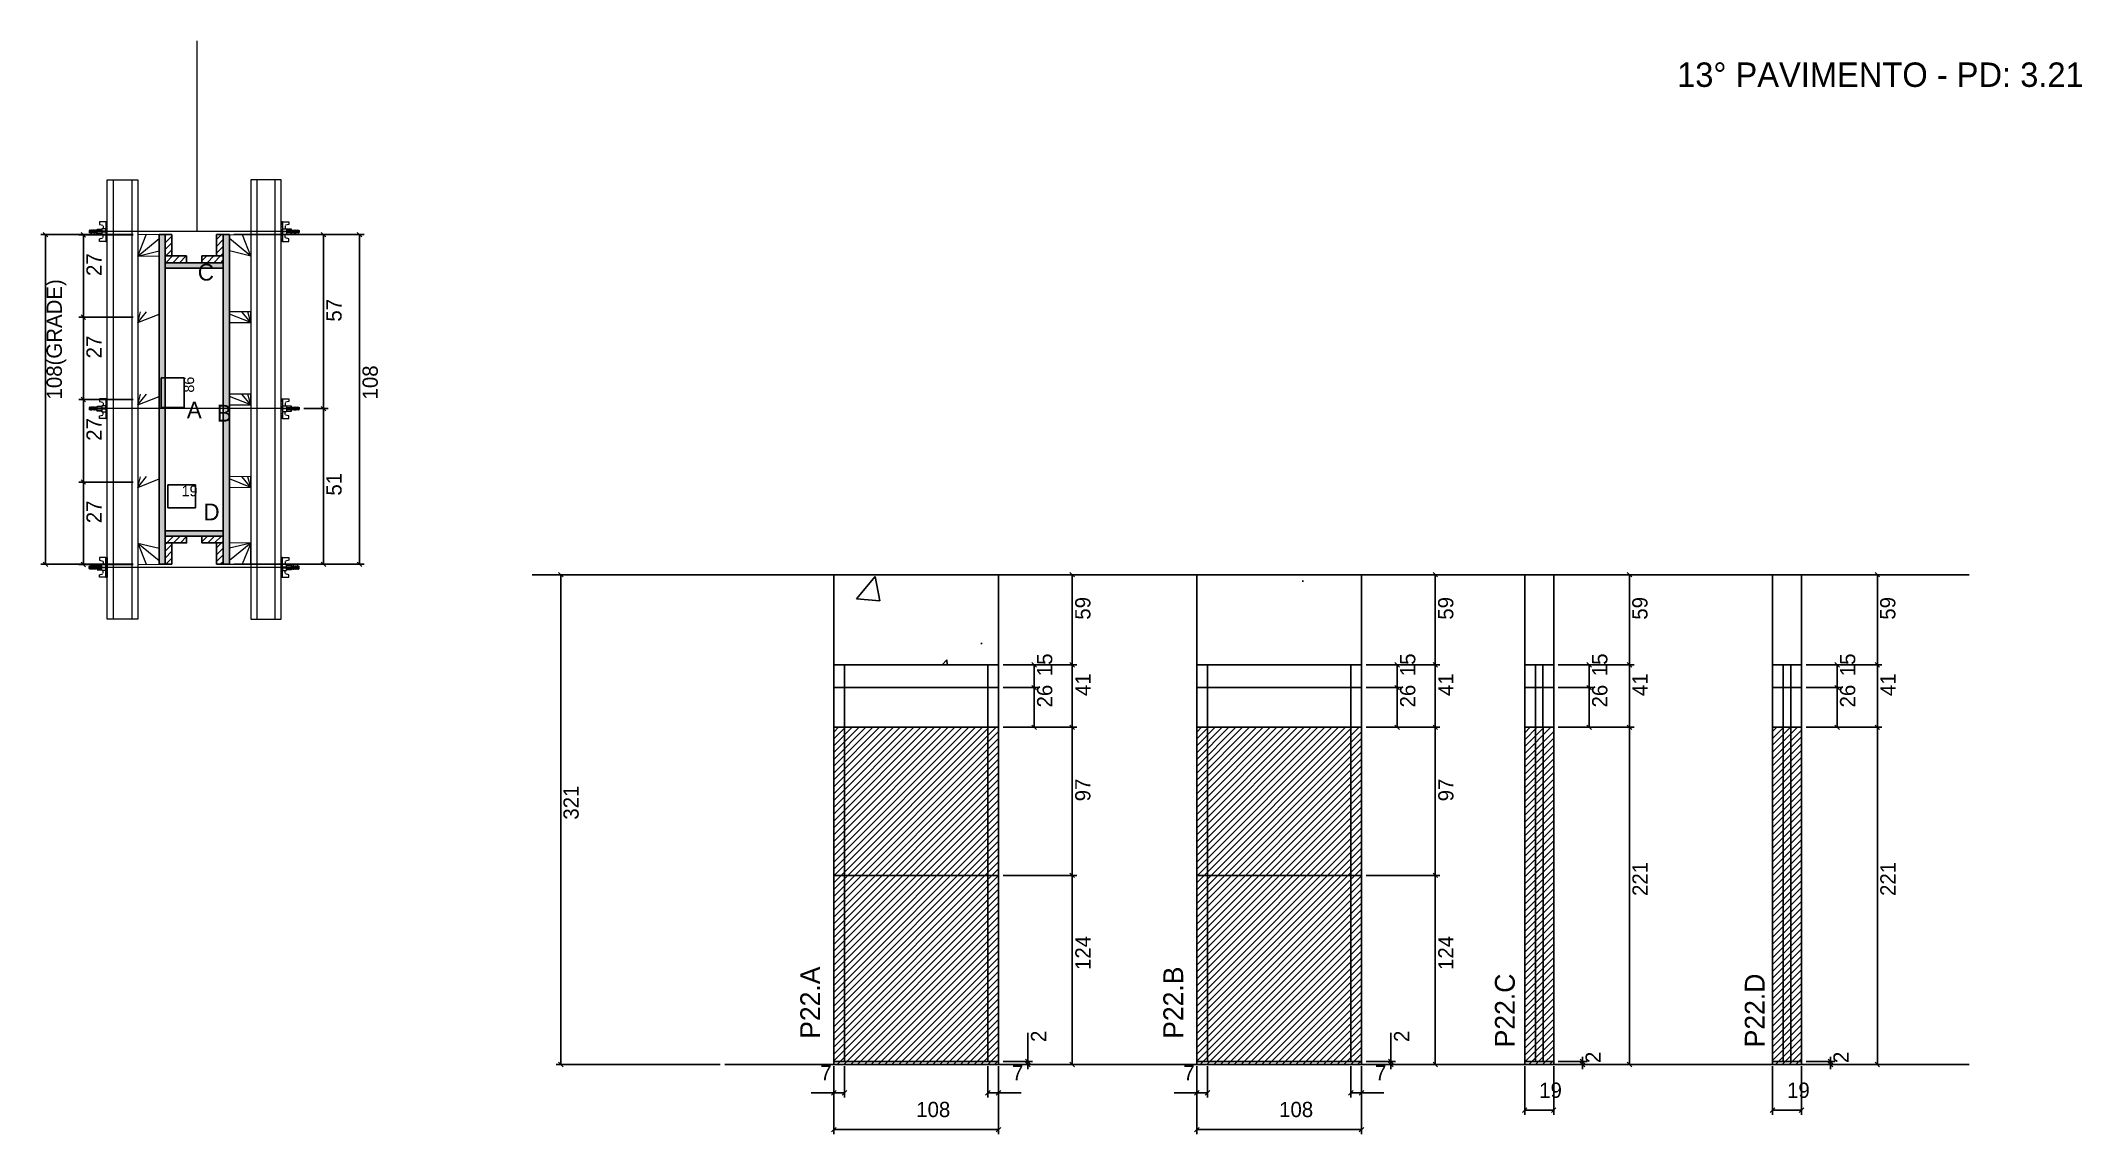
# Model space of a CAD drawing. Header units: metres. Extents: x 6107 to 7445, y 6399 to 7116.
import ezdxf

# ---------------------------------------------------------------- set-up
doc = ezdxf.new("R2010")
doc.units = ezdxf.units.M
for name, color, linetype in [('CHAPA', 7, 'Continuous'), ('COTA', 7, 'Continuous'), ('Hachura', 7, 'Continuous'), ('Madeira', 7, 'Continuous'), ('NIVEL 2° PAV.', 7, 'Continuous'), ('NOMENCLATURA', 7, 'Continuous'), ('Nível', 7, 'Continuous'), ('Painéis', 7, 'Continuous'), ('Perfil Metálico', 7, 'Continuous'), ('SARR_2.2x7', 7, 'Continuous'), ('SARRAFO', 7, 'Continuous'), ('Texto Seção', 7, 'Continuous'), ('TEXTO_GERAL', 7, 'Continuous')]:
    doc.layers.add(name, color=color, linetype=linetype)

msp = doc.modelspace()

# ---------------------------------------------------------------- hatches: boundary and pattern name
at = {"layer": 'COTA'}
h = msp.add_hatch(dxfattribs=at)
h.set_pattern_fill('AR-CONC')
h.paths.add_polyline_path([(6626.9, 6765.9), (6626.9, 6706.9), (6734.9, 6706.9), (6734.9, 6765.9), (6626.9, 6765.9)])
h = msp.add_hatch(dxfattribs=at)
h.set_pattern_fill('AR-CONC')
h.paths.add_polyline_path([(6864.8, 6765.9), (6864.8, 6706.9), (6972.8, 6706.9), (6972.8, 6765.9), (6864.8, 6765.9)])
h = msp.add_hatch(dxfattribs=at)
h.set_pattern_fill('AR-CONC')
h.paths.add_polyline_path([(7098.8, 6706.9), (7098.8, 6765.9), (7079.8, 6765.9), (7079.8, 6706.9), (7098.8, 6706.9)])
h = msp.add_hatch(dxfattribs=at)
h.set_pattern_fill('AR-CONC')
h.paths.add_polyline_path([(7261.3, 6706.9), (7261.3, 6765.9), (7242.3, 6765.9), (7242.3, 6706.9), (7261.3, 6706.9)])
at = {"layer": 'Hachura'}
h = msp.add_hatch(color=7, dxfattribs=at)
h.dxf.hatch_style = 1
h.paths.add_polyline_path([(6188.6, 6988.7), (6184.6, 6988.7), (6184.6, 6772.7), (6188.6, 6772.7), (6188.6, 6988.7)])
h = msp.add_hatch(color=7, dxfattribs=at)
h.dxf.hatch_style = 1
h.paths.add_polyline_path([(6188.6, 6988.7), (6184.6, 6988.7), (6184.6, 6772.7), (6188.6, 6772.7), (6188.6, 6988.7)])
h = msp.add_hatch(dxfattribs=at)
h.set_pattern_fill('ANSI31')
h.paths.add_polyline_path([(6188.6, 6974.7), (6193, 6974.7), (6193, 6988.7), (6188.6, 6988.7), (6188.6, 6974.7)])
h = msp.add_hatch(dxfattribs=at)
h.set_pattern_fill('ANSI31')
h.paths.add_polyline_path([(6226.6, 6974.7), (6222.2, 6974.7), (6222.2, 6988.7), (6226.6, 6988.7), (6226.6, 6974.7)])
h = msp.add_hatch(color=7, dxfattribs=at)
h.dxf.hatch_style = 1
h.paths.add_polyline_path([(6226.6, 6988.7), (6230.6, 6988.7), (6230.6, 6772.7), (6226.6, 6772.7), (6226.6, 6988.7)])
h = msp.add_hatch(color=7, dxfattribs=at)
h.dxf.hatch_style = 1
h.paths.add_polyline_path([(6226.6, 6988.7), (6230.6, 6988.7), (6230.6, 6772.7), (6226.6, 6772.7), (6226.6, 6988.7)])
h = msp.add_hatch(dxfattribs=at)
h.set_pattern_fill('ANSI31')
h.paths.add_polyline_path([(6188.6, 6970.3), (6188.6, 6974.7), (6202.6, 6974.7), (6202.6, 6970.3), (6188.6, 6970.3)])
h = msp.add_hatch(dxfattribs=at)
h.set_pattern_fill('ANSI31')
h.paths.add_polyline_path([(6226.6, 6970.3), (6226.6, 6974.7), (6212.6, 6974.7), (6212.6, 6970.3), (6226.6, 6970.3)])
h = msp.add_hatch(color=7, dxfattribs=at)
h.dxf.hatch_style = 1
h.paths.add_polyline_path([(6226.6, 6966.7), (6226.6, 6970.3), (6188.6, 6970.3), (6188.6, 6966.7), (6226.6, 6966.7)])
h = msp.add_hatch(color=7, dxfattribs=at)
h.dxf.hatch_style = 1
h.paths.add_polyline_path([(6226.6, 6966.7), (6226.6, 6970.3), (6188.6, 6970.3), (6188.6, 6966.7), (6226.6, 6966.7)])
h = msp.add_hatch(color=7, dxfattribs=at)
h.dxf.hatch_style = 1
h.paths.add_polyline_path([(6226.6, 6791.1), (6226.6, 6794.7), (6188.6, 6794.7), (6188.6, 6791.1), (6226.6, 6791.1)])
h = msp.add_hatch(color=7, dxfattribs=at)
h.dxf.hatch_style = 1
h.paths.add_polyline_path([(6226.6, 6791.1), (6226.6, 6794.7), (6188.6, 6794.7), (6188.6, 6791.1), (6226.6, 6791.1)])
h = msp.add_hatch(dxfattribs=at)
h.set_pattern_fill('ANSI31')
h.paths.add_polyline_path([(6188.6, 6786.7), (6188.6, 6791.1), (6202.6, 6791.1), (6202.6, 6786.7), (6188.6, 6786.7)])
h = msp.add_hatch(dxfattribs=at)
h.set_pattern_fill('ANSI31')
h.paths.add_polyline_path([(6188.6, 6786.7), (6193, 6786.7), (6193, 6772.7), (6188.6, 6772.7), (6188.6, 6786.7)])
h = msp.add_hatch(dxfattribs=at)
h.set_pattern_fill('ANSI31')
h.paths.add_polyline_path([(6226.6, 6786.7), (6226.6, 6791.1), (6212.6, 6791.1), (6212.6, 6786.7), (6226.6, 6786.7)])
h = msp.add_hatch(dxfattribs=at)
h.set_pattern_fill('ANSI31')
h.paths.add_polyline_path([(6226.6, 6786.7), (6222.2, 6786.7), (6222.2, 6772.7), (6226.6, 6772.7), (6226.6, 6786.7)])
h = msp.add_hatch(dxfattribs=at)
h.set_pattern_fill('ANSI31')
h.paths.add_polyline_path([(6734.9, 6665.9), (6626.9, 6665.9), (6626.9, 6444.9), (6734.9, 6444.9), (6734.9, 6665.9)])
h = msp.add_hatch(dxfattribs=at)
h.set_pattern_fill('ANSI31')
h.paths.add_polyline_path([(6972.8, 6665.9), (6864.8, 6665.9), (6864.8, 6444.9), (6972.8, 6444.9), (6972.8, 6665.9)])
h = msp.add_hatch(dxfattribs=at)
h.set_pattern_fill('ANSI31')
h.paths.add_polyline_path([(7098.8, 6665.9), (7079.8, 6665.9), (7079.8, 6444.9), (7098.8, 6444.9), (7098.8, 6665.9), (7098.8, 6665.9)])
h = msp.add_hatch(dxfattribs=at)
h.set_pattern_fill('ANSI31')
h.paths.add_polyline_path([(7261.3, 6665.9), (7242.3, 6665.9), (7242.3, 6444.9), (7261.3, 6444.9), (7261.3, 6665.9), (7261.3, 6665.9)])

# ---------------------------------------------------------------- linework, layer by layer
at = {"layer": 'CHAPA', "color": 1, "lineweight": 25}
for points in [[(6188.6, 6988.7), (6184.6, 6988.7), (6184.6, 6772.7), (6188.6, 6772.7)], [(6188.6, 6988.7), (6184.6, 6988.7), (6184.6, 6772.7), (6188.6, 6772.7)], [(6226.6, 6988.7), (6230.6, 6988.7), (6230.6, 6772.7), (6226.6, 6772.7)], [(6226.6, 6988.7), (6230.6, 6988.7), (6230.6, 6772.7), (6226.6, 6772.7)], [(6226.6, 6966.7), (6226.6, 6970.3), (6188.6, 6970.3), (6188.6, 6966.7)], [(6226.6, 6966.7), (6226.6, 6970.3), (6188.6, 6970.3), (6188.6, 6966.7)], [(6226.6, 6791.1), (6226.6, 6794.7), (6188.6, 6794.7), (6188.6, 6791.1)], [(6226.6, 6791.1), (6226.6, 6794.7), (6188.6, 6794.7), (6188.6, 6791.1)]]:
    msp.add_lwpolyline(points, close=True, dxfattribs=at)
at = {"layer": 'COTA', "color": 241, "lineweight": 25}
for p, q in [((6167.6, 6988.7), (6107, 6988.7)), ((6110, 6772.7), (6110, 6988.7)), ((6167.6, 6988.6), (6131.9, 6988.6)), ((6134.9, 6988.6), (6134.9, 6934.6)), ((6233.6, 6988.7), (6319, 6988.7)), ((6267.6, 6988.7), (6295.3, 6988.7)), ((6292.3, 6988.7), (6292.3, 6874.7)), ((6316, 6772.7), (6316, 6988.7)), ((6167.6, 6934.6), (6131.9, 6934.6)), ((6167.6, 6934.6), (6131.9, 6934.6)), ((6134.9, 6934.6), (6134.9, 6880.6)), ((6167.6, 6880.6), (6131.9, 6880.6)), ((6167.6, 6880.6), (6131.9, 6880.6)), ((6134.9, 6880.6), (6134.9, 6826.6)), ((6279.4, 6874.7), (6295.3, 6874.7)), ((6279.4, 6874.7), (6295.3, 6874.7)), ((6292.3, 6772.7), (6292.3, 6874.7)), ((6167.6, 6826.6), (6131.9, 6826.6)), ((6167.6, 6826.6), (6131.9, 6826.6)), ((6134.9, 6826.6), (6134.9, 6772.6)), ((6167.6, 6772.7), (6107, 6772.7)), ((6167.6, 6772.6), (6131.9, 6772.6)), ((6233.6, 6772.7), (6319, 6772.7)), ((6267.6, 6772.7), (6295.3, 6772.7)), ((6626.9, 6706.9), (6626.9, 6765.9)), ((6734.9, 6765.9), (6626.9, 6765.9)), ((6734.9, 6706.9), (6734.9, 6765.9)), ((6972.8, 6765.9), (6864.8, 6765.9)), ((6864.8, 6706.9), (6864.8, 6765.9)), ((6972.8, 6706.9), (6972.8, 6765.9))]:
    msp.add_line(p, q, dxfattribs=at)
at = {"layer": 'COTA', "color": 0, "lineweight": 25}
for p, q in [((6111.5, 6987.2), (6108.5, 6990.2)), ((6136.4, 6987.1), (6133.4, 6990.1)), ((6293.8, 6987.2), (6290.8, 6990.2)), ((6317.5, 6987.2), (6314.5, 6990.2)), ((6133.4, 6936.1), (6136.4, 6933.1)), ((6136.4, 6933.1), (6133.4, 6936.1)), ((6133.4, 6882.1), (6136.4, 6879.1)), ((6136.4, 6879.1), (6133.4, 6882.1)), ((6293.8, 6873.2), (6290.8, 6876.2)), ((6290.8, 6876.2), (6293.8, 6873.2)), ((6133.4, 6828.1), (6136.4, 6825.1)), ((6136.4, 6825.1), (6133.4, 6828.1)), ((6108.5, 6774.2), (6111.5, 6771.2)), ((6133.4, 6774.1), (6136.4, 6771.1)), ((6290.8, 6774.2), (6293.8, 6771.2)), ((6314.5, 6774.2), (6317.5, 6771.2)), ((6784.7, 6764.4), (6781.7, 6767.4)), ((7022.7, 6764.4), (7019.7, 6767.4)), ((7150, 6764.4), (7147, 6767.4)), ((7312.5, 6764.4), (7309.5, 6767.4)), ((6781.7, 6708.4), (6784.7, 6705.4)), ((7019.7, 6708.4), (7022.7, 6705.4)), ((7147, 6708.4), (7150, 6705.4)), ((7309.5, 6708.4), (7312.5, 6705.4)), ((6784.7, 6664.4), (6781.7, 6667.4)), ((7022.7, 6664.4), (7019.7, 6667.4)), ((7150, 6664.4), (7147, 6667.4)), ((7312.5, 6664.4), (7309.5, 6667.4)), ((6784.7, 6567.4), (6781.7, 6570.4)), ((6781.7, 6570.4), (6784.7, 6567.4)), ((7022.7, 6567.4), (7019.7, 6570.4)), ((7019.7, 6570.4), (7022.7, 6567.4)), ((6752.6, 6448.4), (6755.6, 6445.4)), ((6755.6, 6443.4), (6752.6, 6446.4)), ((6781.7, 6446.4), (6784.7, 6443.4)), ((6990.6, 6448.4), (6993.6, 6445.4)), ((6993.6, 6443.4), (6990.6, 6446.4)), ((7019.7, 6446.4), (7022.7, 6443.4)), ((7116.2, 6448.4), (7119.2, 6445.4)), ((7119.2, 6443.4), (7116.2, 6446.4)), ((7147, 6446.4), (7150, 6443.4)), ((7278.7, 6448.4), (7281.7, 6445.4)), ((7281.7, 6443.4), (7278.7, 6446.4)), ((7309.5, 6446.4), (7312.5, 6443.4)), ((6628.4, 6427.9), (6625.4, 6424.9)), ((6632.4, 6424.9), (6635.4, 6427.9)), ((6729.4, 6427.9), (6726.4, 6424.9)), ((6733.4, 6424.9), (6736.4, 6427.9)), ((6866.3, 6427.9), (6863.3, 6424.9)), ((6870.3, 6424.9), (6873.3, 6427.9)), ((6967.3, 6427.9), (6964.3, 6424.9)), ((6971.3, 6424.9), (6974.3, 6427.9)), ((7081.3, 6416.6), (7078.3, 6413.6)), ((7097.3, 6413.6), (7100.3, 6416.6)), ((7243.8, 6416.6), (7240.8, 6413.6)), ((7259.8, 6413.6), (7262.8, 6416.6)), ((6628.4, 6403.8), (6625.4, 6400.8)), ((6733.4, 6400.8), (6736.4, 6403.8)), ((6866.3, 6403.8), (6863.3, 6400.8)), ((6971.3, 6400.8), (6974.3, 6403.8))]:
    msp.add_line(p, q, dxfattribs=at)
at = {"layer": 'COTA', "color": 180, "lineweight": 25}
for p, q in [((6201, 6894.9), (6186, 6894.9)), ((6186, 6894.9), (6186, 6875.5)), ((6201, 6875.5), (6201, 6894.9)), ((6186, 6875.5), (6201, 6875.5)), ((6208.3, 6824.8), (6190.3, 6824.8)), ((6190.3, 6824.8), (6190.3, 6809.8)), ((6208.3, 6809.8), (6208.3, 6824.8)), ((6190.3, 6809.8), (6208.3, 6809.8))]:
    msp.add_line(p, q, dxfattribs=at)
at = {"layer": 'COTA', "color": 4, "lineweight": 25}
for p, q in [((6737.9, 6765.9), (6786.2, 6765.9)), ((6783.2, 6706.9), (6783.2, 6765.9)), ((6975.8, 6765.9), (7024.2, 6765.9)), ((7021.2, 6706.9), (7021.2, 6765.9)), ((7101.8, 6765.9), (7151.5, 6765.9)), ((7148.5, 6706.9), (7148.5, 6765.9)), ((7264.3, 6765.9), (7314, 6765.9)), ((7311, 6706.9), (7311, 6765.9)), ((6737.9, 6706.9), (6786.2, 6706.9)), ((6975.8, 6706.9), (7024.2, 6706.9)), ((7101.8, 6706.9), (7151.5, 6706.9)), ((7264.3, 6706.9), (7314, 6706.9)), ((6737.9, 6665.9), (6786.2, 6665.9)), ((6783.2, 6568.9), (6783.2, 6665.9)), ((6975.8, 6665.9), (7024.2, 6665.9)), ((7021.2, 6568.9), (7021.2, 6665.9)), ((7101.8, 6665.9), (7151.5, 6665.9)), ((7148.5, 6444.9), (7148.5, 6665.9)), ((7264.3, 6665.9), (7314, 6665.9)), ((7311, 6444.9), (7311, 6665.9)), ((6737.9, 6568.9), (6786.2, 6568.9)), ((6775.7, 6568.9), (6786.2, 6568.9)), ((6783.2, 6444.9), (6783.2, 6568.9)), ((6975.8, 6568.9), (7024.2, 6568.9)), ((7013.7, 6568.9), (7024.2, 6568.9)), ((7021.2, 6444.9), (7021.2, 6568.9)), ((6754.1, 6446.9), (6754.1, 6465.8)), ((6992.1, 6446.9), (6992.1, 6465.8)), ((6626.9, 6443.9), (6626.9, 6399.3)), ((6626.9, 6441.9), (6626.9, 6423.4)), ((6633.9, 6443.9), (6633.9, 6423.4)), ((6727.9, 6443.9), (6727.9, 6423.4)), ((6734.9, 6443.9), (6734.9, 6399.3)), ((6734.9, 6441.9), (6734.9, 6423.4)), ((6737.9, 6446.9), (6757.1, 6446.9)), ((6737.9, 6444.9), (6757.1, 6444.9)), ((6737.9, 6444.9), (6786.2, 6444.9)), ((6754.1, 6444.9), (6754.1, 6446.9)), ((6754.1, 6444.9), (6754.1, 6441.9)), ((6864.8, 6443.9), (6864.8, 6399.3)), ((6864.8, 6441.9), (6864.8, 6423.4)), ((6871.8, 6443.9), (6871.8, 6423.4)), ((6965.8, 6443.9), (6965.8, 6423.4)), ((6972.8, 6443.9), (6972.8, 6399.3)), ((6972.8, 6441.9), (6972.8, 6423.4)), ((6975.8, 6446.9), (6995.1, 6446.9)), ((6975.8, 6444.9), (6995.1, 6444.9)), ((6975.8, 6444.9), (7024.2, 6444.9)), ((6992.1, 6444.9), (6992.1, 6446.9)), ((6992.1, 6444.9), (6992.1, 6441.9)), ((7079.8, 6443.9), (7079.8, 6412.1)), ((7098.8, 6443.9), (7098.8, 6412.1)), ((7101.8, 6446.9), (7120.7, 6446.9)), ((7101.8, 6444.9), (7120.7, 6444.9)), ((7101.8, 6444.9), (7151.5, 6444.9)), ((7117.7, 6446.9), (7117.7, 6449.9)), ((7117.7, 6444.9), (7117.7, 6446.9)), ((7117.7, 6444.9), (7117.7, 6441.9)), ((7242.3, 6443.9), (7242.3, 6412.1)), ((7261.3, 6443.9), (7261.3, 6412.1)), ((7264.3, 6446.9), (7283.2, 6446.9)), ((7264.3, 6444.9), (7283.2, 6444.9)), ((7264.3, 6444.9), (7314, 6444.9)), ((7280.2, 6446.9), (7280.2, 6449.9)), ((7280.2, 6444.9), (7280.2, 6446.9)), ((7280.2, 6444.9), (7280.2, 6441.9)), ((6626.9, 6426.4), (6612.1, 6426.4)), ((6633.9, 6426.4), (6626.9, 6426.4)), ((6727.9, 6426.4), (6734.9, 6426.4)), ((6734.9, 6426.4), (6749.6, 6426.4)), ((6864.8, 6426.4), (6850.1, 6426.4)), ((6871.8, 6426.4), (6864.8, 6426.4)), ((6965.8, 6426.4), (6972.8, 6426.4)), ((6972.8, 6426.4), (6987.5, 6426.4)), ((7079.8, 6415.1), (7098.8, 6415.1)), ((7242.3, 6415.1), (7261.3, 6415.1)), ((6734.9, 6402.3), (6626.9, 6402.3)), ((6972.8, 6402.3), (6864.8, 6402.3))]:
    msp.add_line(p, q, dxfattribs=at)
at = {"layer": 'COTA', "color": 241, "lineweight": 25}
for points in [[(7098.8, 6706.9), (7098.8, 6765.9), (7079.8, 6765.9), (7079.8, 6706.9)], [(7261.3, 6706.9), (7261.3, 6765.9), (7242.3, 6765.9), (7242.3, 6706.9)]]:
    msp.add_lwpolyline(points, dxfattribs=at)
at = {"layer": 'Hachura', "color": 0, "lineweight": 9}
for p, q in [((6139.1, 6991.7), (6138.8, 6991.4)), ((6138.8, 6991.4), (6138.8, 6990.1)), ((6139.1, 6989.8), (6138.8, 6990.1)), ((6139.4, 6991.7), (6139.1, 6991.7)), ((6139.1, 6989.8), (6139.1, 6991.7)), ((6139.7, 6989.8), (6139.1, 6991)), ((6139.7, 6989.7), (6139.1, 6990.8)), ((6139.1, 6990.3), (6139.4, 6989.6)), ((6139.1, 6990), (6139.2, 6989.8)), ((6139.4, 6991.7), (6140.4, 6989.8)), ((6139.4, 6991.7), (6140.4, 6989.8)), ((6139.5, 6991.8), (6140.6, 6989.6)), ((6140.8, 6989.7), (6139.7, 6991.8)), ((6139.7, 6989.8), (6140.4, 6989.8)), ((6140.6, 6991.7), (6139.9, 6991.7)), ((6140.9, 6989.8), (6139.9, 6991.7)), ((6140.6, 6991.7), (6141.5, 6989.8)), ((6140.7, 6991.8), (6141.7, 6989.6)), ((6142, 6989.7), (6140.9, 6991.8)), ((6141.5, 6989.8), (6140.9, 6989.8)), ((6141.7, 6991.7), (6141.1, 6991.7)), ((6142.1, 6989.8), (6141.1, 6991.7)), ((6141.3, 6991.7), (6141.1, 6991.7)), ((6141.7, 6991.7), (6142.7, 6989.8)), ((6141.8, 6991.8), (6142.9, 6989.6)), ((6143.1, 6989.7), (6142.1, 6991.8)), ((6142.3, 6989.8), (6142.1, 6989.8)), ((6142.9, 6991.7), (6142.2, 6991.7)), ((6143.2, 6989.8), (6142.2, 6991.7)), ((6142.3, 6989.8), (6142.7, 6989.8)), ((6142.9, 6991.7), (6143.9, 6989.8)), ((6143.9, 6990.5), (6143.2, 6991.8)), ((6143.2, 6989.8), (6143.9, 6989.8)), ((6143.9, 6990.8), (6143.4, 6991.7)), ((6143.9, 6991.7), (6143.4, 6991.7)), ((6143.9, 6989), (6143.9, 6992.3)), ((6143.9, 6989), (6143.9, 6992.3)), ((6143.9, 6992.3), (6147.1, 6992.3)), ((6143.9, 6991.3), (6147.1, 6991.3)), ((6143.9, 6989.8), (6147.1, 6989.8)), ((6147.1, 6989), (6143.9, 6989)), ((6150.6, 6997.1), (6145.4, 6997.1)), ((6145.4, 6997.1), (6145.4, 6995.4)), ((6145.4, 6995.4), (6147.6, 6994.9)), ((6145.4, 6985.9), (6147.6, 6986.5)), ((6145.4, 6984.2), (6145.4, 6985.9)), ((6147.1, 6992.6), (6147.1, 6988.7)), ((6149.7, 6992.6), (6147.1, 6992.6)), ((6147.1, 6988.7), (6147.1, 6989)), ((6147.1, 6988.7), (6147.1, 6989)), ((6147.1, 6988.7), (6149.7, 6988.7)), ((6149.7, 6991), (6147.7, 6991)), ((6147.7, 6990.5), (6149.7, 6990.5)), ((6147.9, 6994.5), (6147.9, 6992.6)), ((6147.9, 6986.8), (6147.9, 6988.7)), ((6149.6, 6997), (6150.6, 6997)), ((6149.6, 6996.8), (6150.6, 6996.8)), ((6149.6, 6996.4), (6150.6, 6996.4)), ((6149.6, 6996), (6150.6, 6996)), ((6149.6, 6995.1), (6150.6, 6995.1)), ((6149.6, 6993.7), (6150.6, 6993.7)), ((6149.6, 6987.6), (6150.6, 6987.6)), ((6149.6, 6986.2), (6150.6, 6986.2)), ((6149.7, 6997.1), (6149.7, 6984.2)), ((6149.7, 6997.1), (6149.7, 6992)), ((6149.7, 6990.7), (6149.7, 6992.6)), ((6149.7, 6992), (6149.7, 6991.3)), ((6149.7, 6990.7), (6150.6, 6990.7)), ((6150, 6991.6), (6149.8, 6991.6)), ((6149.8, 6989.7), (6150.2, 6989.7)), ((6150.4, 6991.6), (6150, 6991.6)), ((6150.6, 6984.2), (6150.6, 6997.1)), ((6150.6, 6985.2), (6150.6, 6993)), ((6264.6, 6984.2), (6264.6, 6997.1)), ((6264.6, 6997.1), (6269.7, 6997.1)), ((6265.5, 6997), (6264.6, 6997)), ((6265.5, 6996.8), (6264.6, 6996.8)), ((6265.5, 6996.4), (6264.6, 6996.4)), ((6265.5, 6996), (6264.6, 6996)), ((6265.5, 6995.1), (6264.6, 6995.1)), ((6265.5, 6993.7), (6264.6, 6993.7)), ((6264.6, 6985.2), (6264.6, 6993)), ((6265.5, 6990.7), (6264.6, 6990.7)), ((6265.5, 6987.6), (6264.6, 6987.6)), ((6265.5, 6986.2), (6264.6, 6986.2)), ((6264.7, 6991.6), (6265.2, 6991.6)), ((6265.3, 6989.7), (6264.9, 6989.7)), ((6265.2, 6991.6), (6265.4, 6991.6)), ((6265.5, 6997.1), (6265.5, 6984.2)), ((6265.5, 6997.1), (6265.5, 6992)), ((6265.5, 6990.7), (6265.5, 6992.6)), ((6265.5, 6992.6), (6268.1, 6992.6)), ((6265.5, 6992), (6265.5, 6991.3)), ((6265.5, 6991), (6267.5, 6991)), ((6267.5, 6990.5), (6265.5, 6990.5)), ((6268.1, 6988.7), (6265.5, 6988.7)), ((6267.3, 6994.5), (6267.3, 6992.6)), ((6267.3, 6986.8), (6267.3, 6988.7)), ((6269.7, 6995.4), (6267.5, 6994.9)), ((6269.7, 6985.9), (6267.5, 6986.5)), ((6268.1, 6992.6), (6268.1, 6988.7)), ((6271.3, 6992.3), (6268.1, 6992.3)), ((6271.3, 6991.3), (6268.1, 6991.3)), ((6271.3, 6989.8), (6268.1, 6989.8)), ((6268.1, 6989), (6271.3, 6989)), ((6268.1, 6988.7), (6268.1, 6989)), ((6268.1, 6988.7), (6268.1, 6989)), ((6269.7, 6997.1), (6269.7, 6995.4)), ((6269.7, 6984.2), (6269.7, 6985.9)), ((6271.2, 6989), (6271.2, 6992.3)), ((6271.3, 6989), (6271.3, 6992.3)), ((6271.3, 6990.5), (6271.9, 6991.8)), ((6272.2, 6991.7), (6271.3, 6989.8)), ((6271.3, 6990.8), (6271.7, 6991.7)), ((6271.3, 6991.7), (6271.7, 6991.7)), ((6271.9, 6989.8), (6271.3, 6989.8)), ((6271.9, 6989.8), (6272.9, 6991.7)), ((6272, 6989.7), (6273.1, 6991.8)), ((6273.3, 6991.8), (6272.2, 6989.6)), ((6272.2, 6991.7), (6272.9, 6991.7)), ((6273.4, 6991.7), (6272.4, 6989.8)), ((6272.9, 6989.8), (6272.4, 6989.8)), ((6272.9, 6989.8), (6273.1, 6989.8)), ((6273.1, 6989.8), (6274, 6991.7)), ((6273.2, 6989.7), (6274.2, 6991.8)), ((6274.5, 6991.8), (6273.4, 6989.6)), ((6273.4, 6991.7), (6274, 6991.7)), ((6274.6, 6991.7), (6273.6, 6989.8)), ((6273.6, 6989.8), (6274.2, 6989.8)), ((6273.8, 6991.7), (6274, 6991.7)), ((6274.2, 6989.8), (6275.2, 6991.7)), ((6274.3, 6989.7), (6275.4, 6991.8)), ((6275.6, 6991.8), (6274.6, 6989.6)), ((6274.6, 6991.7), (6275.2, 6991.7)), ((6275.7, 6991.7), (6274.8, 6989.8)), ((6275.7, 6991.7), (6274.8, 6989.8)), ((6275.4, 6989.8), (6274.8, 6989.8)), ((6275.4, 6989.8), (6276, 6991)), ((6275.5, 6989.7), (6276, 6990.8)), ((6275.7, 6991.7), (6276, 6991.7)), ((6276, 6990.3), (6275.7, 6989.6)), ((6276, 6990), (6275.9, 6989.8)), ((6276, 6991.7), (6276.4, 6991.4)), ((6276, 6989.8), (6276, 6991.7)), ((6276, 6989.8), (6276.4, 6990.1)), ((6276.4, 6991.4), (6276.4, 6990.1)), ((6149.7, 6984.2), (6145.4, 6984.2)), ((6149.6, 6985.4), (6150.6, 6985.4)), ((6149.6, 6984.9), (6150.6, 6984.9)), ((6149.6, 6984.6), (6150.6, 6984.6)), ((6149.6, 6984.3), (6150.6, 6984.3)), ((6149.7, 6984.2), (6150.6, 6984.2)), ((6265.5, 6985.4), (6264.6, 6985.4)), ((6265.5, 6984.9), (6264.6, 6984.9)), ((6265.5, 6984.6), (6264.6, 6984.6)), ((6265.5, 6984.3), (6264.6, 6984.3)), ((6265.5, 6984.2), (6264.6, 6984.2)), ((6265.5, 6984.2), (6269.7, 6984.2)), ((6150.6, 6881.1), (6145.4, 6881.1)), ((6145.4, 6881.1), (6145.4, 6879.4)), ((6145.4, 6879.4), (6147.6, 6878.9)), ((6149.6, 6881), (6150.6, 6881)), ((6149.6, 6880.8), (6150.6, 6880.8)), ((6149.6, 6880.4), (6150.6, 6880.4)), ((6149.6, 6880), (6150.6, 6880)), ((6149.6, 6879.1), (6150.6, 6879.1)), ((6149.7, 6881.1), (6149.7, 6868.2)), ((6149.7, 6881.1), (6149.7, 6876)), ((6150.6, 6868.2), (6150.6, 6881.1)), ((6264.6, 6868.2), (6264.6, 6881.1)), ((6264.6, 6881.1), (6269.7, 6881.1)), ((6265.5, 6881), (6264.6, 6881)), ((6265.5, 6880.8), (6264.6, 6880.8)), ((6265.5, 6880.4), (6264.6, 6880.4)), ((6265.5, 6880), (6264.6, 6880)), ((6265.5, 6879.1), (6264.6, 6879.1)), ((6265.5, 6881.1), (6265.5, 6868.2)), ((6265.5, 6881.1), (6265.5, 6876)), ((6269.7, 6879.4), (6267.5, 6878.9)), ((6269.7, 6881.1), (6269.7, 6879.4)), ((6139.1, 6875.7), (6138.8, 6875.4)), ((6138.8, 6875.4), (6138.8, 6874.1)), ((6139.1, 6873.8), (6138.8, 6874.1)), ((6139.4, 6875.7), (6139.1, 6875.7)), ((6139.1, 6873.8), (6139.1, 6875.7)), ((6139.7, 6873.8), (6139.1, 6875)), ((6139.7, 6873.7), (6139.1, 6874.8)), ((6139.1, 6874.3), (6139.4, 6873.6)), ((6139.1, 6874), (6139.2, 6873.8)), ((6139.4, 6875.7), (6140.4, 6873.8)), ((6139.4, 6875.7), (6140.4, 6873.8)), ((6139.5, 6875.8), (6140.6, 6873.6)), ((6140.8, 6873.7), (6139.7, 6875.8)), ((6139.7, 6873.8), (6140.4, 6873.8)), ((6140.6, 6875.7), (6139.9, 6875.7)), ((6140.9, 6873.8), (6139.9, 6875.7)), ((6140.6, 6875.7), (6141.5, 6873.8)), ((6140.7, 6875.8), (6141.7, 6873.6)), ((6142, 6873.7), (6140.9, 6875.8)), ((6141.5, 6873.8), (6140.9, 6873.8)), ((6141.7, 6875.7), (6141.1, 6875.7)), ((6142.1, 6873.8), (6141.1, 6875.7)), ((6141.3, 6875.7), (6141.1, 6875.7)), ((6141.7, 6875.7), (6142.7, 6873.8)), ((6141.8, 6875.8), (6142.9, 6873.6)), ((6143.1, 6873.7), (6142.1, 6875.8)), ((6142.3, 6873.8), (6142.1, 6873.8)), ((6142.9, 6875.7), (6142.2, 6875.7)), ((6143.2, 6873.8), (6142.2, 6875.7)), ((6142.3, 6873.8), (6142.7, 6873.8)), ((6142.9, 6875.7), (6143.9, 6873.8)), ((6143.9, 6874.5), (6143.2, 6875.8)), ((6143.2, 6873.8), (6143.9, 6873.8)), ((6143.9, 6874.8), (6143.4, 6875.7)), ((6143.9, 6875.7), (6143.4, 6875.7)), ((6143.9, 6873), (6143.9, 6876.3)), ((6143.9, 6873), (6143.9, 6876.3)), ((6143.9, 6876.3), (6147.1, 6876.3)), ((6143.9, 6875.3), (6147.1, 6875.3)), ((6143.9, 6873.8), (6147.1, 6873.8)), ((6147.1, 6873), (6143.9, 6873)), ((6145.4, 6869.9), (6147.6, 6870.5)), ((6145.4, 6868.2), (6145.4, 6869.9)), ((6149.7, 6868.2), (6145.4, 6868.2)), ((6147.1, 6876.6), (6147.1, 6872.7)), ((6149.7, 6876.6), (6147.1, 6876.6)), ((6147.1, 6872.7), (6147.1, 6873)), ((6147.1, 6872.7), (6147.1, 6873)), ((6147.1, 6872.7), (6149.7, 6872.7)), ((6149.7, 6875), (6147.7, 6875)), ((6147.7, 6874.5), (6149.7, 6874.5)), ((6147.9, 6878.5), (6147.9, 6876.6)), ((6147.9, 6870.8), (6147.9, 6872.7)), ((6149.6, 6877.7), (6150.6, 6877.7)), ((6149.6, 6871.6), (6150.6, 6871.6)), ((6149.6, 6870.2), (6150.6, 6870.2)), ((6149.6, 6869.4), (6150.6, 6869.4)), ((6149.6, 6868.9), (6150.6, 6868.9)), ((6149.6, 6868.6), (6150.6, 6868.6)), ((6149.6, 6868.3), (6150.6, 6868.3)), ((6149.7, 6874.7), (6149.7, 6876.6)), ((6149.7, 6876), (6149.7, 6875.3)), ((6149.7, 6874.7), (6150.6, 6874.7)), ((6149.7, 6868.2), (6150.6, 6868.2)), ((6150, 6875.6), (6149.8, 6875.6)), ((6149.8, 6873.7), (6150.2, 6873.7)), ((6150.4, 6875.6), (6150, 6875.6)), ((6150.6, 6869.2), (6150.6, 6877)), ((6265.5, 6877.7), (6264.6, 6877.7)), ((6264.6, 6869.2), (6264.6, 6877)), ((6265.5, 6874.7), (6264.6, 6874.7)), ((6265.5, 6871.6), (6264.6, 6871.6)), ((6265.5, 6870.2), (6264.6, 6870.2)), ((6265.5, 6869.4), (6264.6, 6869.4)), ((6265.5, 6868.9), (6264.6, 6868.9)), ((6265.5, 6868.6), (6264.6, 6868.6)), ((6265.5, 6868.3), (6264.6, 6868.3)), ((6265.5, 6868.2), (6264.6, 6868.2)), ((6264.7, 6875.6), (6265.2, 6875.6)), ((6265.3, 6873.7), (6264.9, 6873.7)), ((6265.2, 6875.6), (6265.4, 6875.6)), ((6265.5, 6874.7), (6265.5, 6876.6)), ((6265.5, 6876.6), (6268.1, 6876.6)), ((6265.5, 6876), (6265.5, 6875.3)), ((6265.5, 6875), (6267.5, 6875)), ((6267.5, 6874.5), (6265.5, 6874.5)), ((6268.1, 6872.7), (6265.5, 6872.7)), ((6265.5, 6868.2), (6269.7, 6868.2)), ((6267.3, 6878.5), (6267.3, 6876.6)), ((6267.3, 6870.8), (6267.3, 6872.7)), ((6269.7, 6869.9), (6267.5, 6870.5)), ((6268.1, 6876.6), (6268.1, 6872.7)), ((6271.3, 6876.3), (6268.1, 6876.3)), ((6271.3, 6875.3), (6268.1, 6875.3)), ((6271.3, 6873.8), (6268.1, 6873.8)), ((6268.1, 6873), (6271.3, 6873)), ((6268.1, 6872.7), (6268.1, 6873)), ((6268.1, 6872.7), (6268.1, 6873)), ((6269.7, 6868.2), (6269.7, 6869.9)), ((6271.2, 6873), (6271.2, 6876.3)), ((6271.3, 6873), (6271.3, 6876.3)), ((6271.3, 6874.5), (6271.9, 6875.8)), ((6272.2, 6875.7), (6271.3, 6873.8)), ((6271.3, 6874.8), (6271.7, 6875.7)), ((6271.3, 6875.7), (6271.7, 6875.7)), ((6271.9, 6873.8), (6271.3, 6873.8)), ((6271.9, 6873.8), (6272.9, 6875.7)), ((6272, 6873.7), (6273.1, 6875.8)), ((6273.3, 6875.8), (6272.2, 6873.6)), ((6272.2, 6875.7), (6272.9, 6875.7)), ((6273.4, 6875.7), (6272.4, 6873.8)), ((6272.9, 6873.8), (6272.4, 6873.8)), ((6272.9, 6873.8), (6273.1, 6873.8)), ((6273.1, 6873.8), (6274, 6875.7)), ((6273.2, 6873.7), (6274.2, 6875.8)), ((6274.5, 6875.8), (6273.4, 6873.6)), ((6273.4, 6875.7), (6274, 6875.7)), ((6274.6, 6875.7), (6273.6, 6873.8)), ((6273.6, 6873.8), (6274.2, 6873.8)), ((6273.8, 6875.7), (6274, 6875.7)), ((6274.2, 6873.8), (6275.2, 6875.7)), ((6274.3, 6873.7), (6275.4, 6875.8)), ((6275.6, 6875.8), (6274.6, 6873.6)), ((6274.6, 6875.7), (6275.2, 6875.7)), ((6275.7, 6875.7), (6274.8, 6873.8)), ((6275.7, 6875.7), (6274.8, 6873.8)), ((6275.4, 6873.8), (6274.8, 6873.8)), ((6275.4, 6873.8), (6276, 6875)), ((6275.5, 6873.7), (6276, 6874.8)), ((6275.7, 6875.7), (6276, 6875.7)), ((6276, 6874.3), (6275.7, 6873.6)), ((6276, 6874), (6275.9, 6873.8)), ((6276, 6875.7), (6276.4, 6875.4)), ((6276, 6873.8), (6276, 6875.7)), ((6276, 6873.8), (6276.4, 6874.1)), ((6276.4, 6875.4), (6276.4, 6874.1)), ((6139.1, 6771), (6139.4, 6771.7)), ((6139.7, 6771.7), (6139.1, 6770.5)), ((6139.5, 6769.6), (6140.6, 6771.7)), ((6140.8, 6771.7), (6139.7, 6769.5)), ((6140.7, 6769.6), (6141.7, 6771.7)), ((6142, 6771.7), (6140.9, 6769.5)), ((6141.8, 6769.6), (6142.9, 6771.7)), ((6143.1, 6771.7), (6142.1, 6769.5)), ((6143.9, 6772.3), (6143.9, 6769)), ((6143.9, 6772.3), (6143.9, 6769)), ((6147.1, 6772.3), (6143.9, 6772.3)), ((6149.7, 6777.1), (6145.4, 6777.1)), ((6145.4, 6777.1), (6145.4, 6775.4)), ((6145.4, 6775.4), (6147.6, 6774.8)), ((6147.1, 6768.7), (6147.1, 6772.6)), ((6147.1, 6772.6), (6149.7, 6772.6)), ((6147.1, 6772.6), (6147.1, 6772.3)), ((6147.1, 6772.6), (6147.1, 6772.3)), ((6147.9, 6774.5), (6147.9, 6772.6)), ((6149.6, 6777), (6150.6, 6777)), ((6149.6, 6776.8), (6150.6, 6776.8)), ((6149.6, 6776.4), (6150.6, 6776.4)), ((6149.6, 6776), (6150.6, 6776)), ((6149.6, 6775.1), (6150.6, 6775.1)), ((6149.6, 6773.7), (6150.6, 6773.7)), ((6149.7, 6764.2), (6149.7, 6777.1)), ((6149.7, 6777.1), (6150.6, 6777.1)), ((6149.8, 6771.6), (6150.2, 6771.6)), ((6150.6, 6777.1), (6150.6, 6764.2)), ((6150.6, 6776.2), (6150.6, 6768.3)), ((6264.6, 6777.1), (6264.6, 6764.2)), ((6265.5, 6777.1), (6264.6, 6777.1)), ((6265.5, 6777), (6264.6, 6777)), ((6265.5, 6776.8), (6264.6, 6776.8)), ((6265.5, 6776.4), (6264.6, 6776.4)), ((6264.6, 6776.2), (6264.6, 6768.3)), ((6265.5, 6776), (6264.6, 6776)), ((6265.5, 6775.1), (6264.6, 6775.1)), ((6265.5, 6773.7), (6264.6, 6773.7)), ((6265.3, 6771.6), (6264.9, 6771.6)), ((6265.5, 6764.2), (6265.5, 6777.1)), ((6265.5, 6777.1), (6269.7, 6777.1)), ((6268.1, 6772.6), (6265.5, 6772.6)), ((6267.3, 6774.5), (6267.3, 6772.6)), ((6269.7, 6775.4), (6267.5, 6774.8)), ((6268.1, 6768.7), (6268.1, 6772.6)), ((6268.1, 6772.6), (6268.1, 6772.3)), ((6268.1, 6772.6), (6268.1, 6772.3)), ((6268.1, 6772.3), (6271.3, 6772.3)), ((6269.7, 6777.1), (6269.7, 6775.4)), ((6271.2, 6772.3), (6271.2, 6769)), ((6271.3, 6772.3), (6271.3, 6769)), ((6272, 6771.7), (6273.1, 6769.5)), ((6273.3, 6769.6), (6272.2, 6771.7)), ((6273.2, 6771.7), (6274.2, 6769.5)), ((6274.5, 6769.6), (6273.4, 6771.7)), ((6274.3, 6771.7), (6275.4, 6769.5)), ((6275.6, 6769.6), (6274.6, 6771.7)), ((6275.5, 6771.7), (6276, 6770.5)), ((6276, 6771), (6275.7, 6771.7)), ((6139.1, 6771.6), (6138.8, 6771.2)), ((6138.8, 6769.9), (6138.8, 6771.2)), ((6139.1, 6769.6), (6138.8, 6769.9)), ((6139.1, 6771.3), (6139.2, 6771.6)), ((6139.7, 6771.6), (6139.1, 6770.3)), ((6139.1, 6771.6), (6139.1, 6769.6)), ((6139.4, 6769.6), (6139.1, 6769.6)), ((6139.4, 6769.6), (6140.4, 6771.6)), ((6139.4, 6769.6), (6140.4, 6771.6)), ((6139.7, 6771.6), (6140.4, 6771.6)), ((6140.9, 6771.6), (6139.9, 6769.6)), ((6140.6, 6769.6), (6139.9, 6769.6)), ((6140.6, 6769.6), (6141.5, 6771.6)), ((6141.5, 6771.6), (6140.9, 6771.6)), ((6142.1, 6771.6), (6141.1, 6769.6)), ((6141.7, 6769.6), (6141.1, 6769.6)), ((6141.3, 6769.6), (6141.1, 6769.6)), ((6141.7, 6769.6), (6142.7, 6771.6)), ((6142.3, 6771.6), (6142.1, 6771.6)), ((6143.2, 6771.6), (6142.2, 6769.6)), ((6142.9, 6769.6), (6142.2, 6769.6)), ((6142.3, 6771.6), (6142.7, 6771.6)), ((6142.9, 6769.6), (6143.9, 6771.6)), ((6143.2, 6771.6), (6143.9, 6771.6)), ((6143.9, 6770.8), (6143.2, 6769.5)), ((6143.9, 6770.5), (6143.4, 6769.6)), ((6143.9, 6769.6), (6143.4, 6769.6)), ((6143.9, 6771.6), (6147.1, 6771.6)), ((6143.9, 6770), (6147.1, 6770)), ((6143.9, 6769), (6147.1, 6769)), ((6145.4, 6765.9), (6147.6, 6766.5)), ((6145.4, 6764.2), (6145.4, 6765.9)), ((6150.6, 6764.2), (6145.4, 6764.2)), ((6149.7, 6768.7), (6147.1, 6768.7)), ((6147.7, 6770.9), (6149.7, 6770.9)), ((6149.7, 6770.3), (6147.7, 6770.3)), ((6147.9, 6766.8), (6147.9, 6768.7)), ((6149.6, 6767.6), (6150.6, 6767.6)), ((6149.6, 6766.2), (6150.6, 6766.2)), ((6149.6, 6765.4), (6150.6, 6765.4)), ((6149.6, 6764.9), (6150.6, 6764.9)), ((6149.6, 6764.6), (6150.6, 6764.6)), ((6149.6, 6764.3), (6150.6, 6764.3)), ((6149.7, 6770.7), (6149.7, 6768.7)), ((6149.7, 6770.7), (6150.6, 6770.7)), ((6149.7, 6769.4), (6149.7, 6770)), ((6149.7, 6764.2), (6149.7, 6769.4)), ((6150, 6769.7), (6149.8, 6769.7)), ((6150.4, 6769.7), (6150, 6769.7)), ((6265.5, 6770.7), (6264.6, 6770.7)), ((6265.5, 6767.6), (6264.6, 6767.6)), ((6265.5, 6766.2), (6264.6, 6766.2)), ((6265.5, 6765.4), (6264.6, 6765.4)), ((6265.5, 6764.9), (6264.6, 6764.9)), ((6265.5, 6764.6), (6264.6, 6764.6)), ((6265.5, 6764.3), (6264.6, 6764.3)), ((6264.6, 6764.2), (6269.7, 6764.2)), ((6264.7, 6769.7), (6265.2, 6769.7)), ((6265.2, 6769.7), (6265.4, 6769.7)), ((6267.5, 6770.9), (6265.5, 6770.9)), ((6265.5, 6770.7), (6265.5, 6768.7)), ((6265.5, 6770.3), (6267.5, 6770.3)), ((6265.5, 6769.4), (6265.5, 6770)), ((6265.5, 6764.2), (6265.5, 6769.4)), ((6265.5, 6768.7), (6268.1, 6768.7)), ((6267.3, 6766.8), (6267.3, 6768.7)), ((6269.7, 6765.9), (6267.5, 6766.5)), ((6271.3, 6771.6), (6268.1, 6771.6)), ((6271.3, 6770), (6268.1, 6770)), ((6271.3, 6769), (6268.1, 6769)), ((6269.7, 6764.2), (6269.7, 6765.9)), ((6271.9, 6771.6), (6271.3, 6771.6)), ((6272.2, 6769.6), (6271.3, 6771.6)), ((6271.3, 6770.8), (6271.9, 6769.5)), ((6271.3, 6770.5), (6271.7, 6769.6)), ((6271.3, 6769.6), (6271.7, 6769.6)), ((6271.9, 6771.6), (6272.9, 6769.6)), ((6272.2, 6769.6), (6272.9, 6769.6)), ((6272.9, 6771.6), (6272.4, 6771.6)), ((6273.4, 6769.6), (6272.4, 6771.6)), ((6272.9, 6771.6), (6273.1, 6771.6)), ((6273.1, 6771.6), (6274, 6769.6)), ((6273.4, 6769.6), (6274, 6769.6)), ((6273.6, 6771.6), (6274.2, 6771.6)), ((6274.6, 6769.6), (6273.6, 6771.6)), ((6273.8, 6769.6), (6274, 6769.6)), ((6274.2, 6771.6), (6275.2, 6769.6)), ((6274.6, 6769.6), (6275.2, 6769.6)), ((6275.7, 6769.6), (6274.8, 6771.6)), ((6275.4, 6771.6), (6274.8, 6771.6)), ((6275.7, 6769.6), (6274.8, 6771.6)), ((6275.4, 6771.6), (6276, 6770.3)), ((6275.7, 6769.6), (6276, 6769.6)), ((6276, 6771.3), (6275.9, 6771.6)), ((6276, 6771.6), (6276.4, 6771.2)), ((6276, 6771.6), (6276, 6769.6)), ((6276, 6769.6), (6276.4, 6769.9)), ((6276.4, 6769.9), (6276.4, 6771.2))]:
    msp.add_line(p, q, dxfattribs=at)
at = {"layer": 'Hachura', "color": 251, "lineweight": 9}
for p, q in [((6275.4, 6990.7), (6143.6, 6990.7)), ((6275.4, 6874.7), (6143.6, 6874.7)), ((6275.4, 6770.7), (6143.6, 6770.7))]:
    msp.add_line(p, q, dxfattribs=at)
at = {"layer": 'Madeira', "color": 126, "lineweight": 18}
for p, q in [((6170.6, 6974.6), (6176, 6988.6)), ((6170.6, 6974.6), (6184.6, 6986.2)), ((6244.6, 6974.6), (6230.6, 6986.2)), ((6244.6, 6974.6), (6239.2, 6988.6)), ((6170.6, 6974.6), (6184.6, 6978.1)), ((6244.6, 6974.6), (6230.6, 6978.1)), ((6170.6, 6931.1), (6176.3, 6938.2)), ((6170.6, 6931.1), (6172.3, 6938.1)), ((6170.6, 6931.1), (6184.6, 6936.6)), ((6244.6, 6931.1), (6230.6, 6936.6)), ((6244.6, 6931.1), (6238.8, 6938.2)), ((6244.6, 6931.1), (6242.8, 6938.1)), ((6170.6, 6877.1), (6176.3, 6884.2)), ((6170.6, 6877.1), (6172.3, 6884.1)), ((6170.6, 6877.1), (6184.6, 6882.6)), ((6244.6, 6877.1), (6230.6, 6882.6)), ((6244.6, 6877.1), (6238.8, 6884.2)), ((6244.6, 6877.1), (6242.8, 6884.1)), ((6170.6, 6823.1), (6176.3, 6830.2)), ((6170.6, 6823.1), (6172.3, 6830.1)), ((6170.6, 6823.1), (6184.6, 6828.6)), ((6244.6, 6823.1), (6230.6, 6828.6)), ((6244.6, 6823.1), (6238.8, 6830.2)), ((6244.6, 6823.1), (6242.8, 6830.1)), ((6170.6, 6786.6), (6184.6, 6775.1)), ((6170.6, 6786.6), (6184.6, 6783.2)), ((6170.6, 6786.6), (6176, 6772.7)), ((6244.6, 6786.6), (6230.6, 6775.1)), ((6244.6, 6786.6), (6230.6, 6783.2)), ((6244.6, 6786.6), (6239.1, 6772.7))]:
    msp.add_line(p, q, dxfattribs=at)
for points in [[(6170.6, 6772.6), (6184.6, 6772.7), (6184.6, 6988.7), (6170.6, 6988.6)], [(6170.6, 6974.6), (6184.6, 6974.7), (6184.6, 6988.7), (6170.6, 6988.6)], [(6244.6, 6772.6), (6230.6, 6772.7), (6230.6, 6988.7), (6244.6, 6988.6)], [(6244.6, 6931.1), (6244.6, 6938.1), (6230.6, 6938.2), (6230.6, 6931.2)], [(6244.6, 6877.1), (6244.6, 6884.1), (6230.6, 6884.2), (6230.6, 6877.2)], [(6244.6, 6823.1), (6244.6, 6830.1), (6230.6, 6830.2), (6230.6, 6823.2)], [(6244.6, 6786.6), (6230.6, 6786.7), (6230.6, 6772.7), (6244.6, 6772.6)]]:
    msp.add_lwpolyline(points, close=True, dxfattribs=at)
at = {"layer": 'NIVEL 2° PAV.', "color": 4, "lineweight": 25}
for p, q in [((6444.7, 6765.9), (6450.9, 6765.9)), ((6447.9, 6444.9), (6447.9, 6765.9)), ((6552.4, 6444.9), (6444.9, 6444.9))]:
    msp.add_line(p, q, dxfattribs=at)
at = {"layer": 'NIVEL 2° PAV.', "color": 0, "lineweight": 25}
for p, q in [((6449.4, 6764.4), (6446.4, 6767.4)), ((6446.4, 6446.4), (6449.4, 6443.4))]:
    msp.add_line(p, q, dxfattribs=at)
at = {"layer": 'Nível', "color": 4, "lineweight": 25}
for p, q in [((6429.2, 6765.9), (7371.2, 6765.9)), ((6555.4, 6444.9), (7371.2, 6444.9))]:
    msp.add_line(p, q, dxfattribs=at)
at = {"layer": 'Painéis', "color": 200, "lineweight": 25}
for p, q in [((6626.9, 6706.9), (6734.9, 6706.9)), ((6626.9, 6665.9), (6626.9, 6706.9)), ((6734.9, 6665.9), (6734.9, 6706.9)), ((6864.8, 6706.9), (6972.8, 6706.9)), ((6864.8, 6665.9), (6864.8, 6706.9)), ((6972.8, 6665.9), (6972.8, 6706.9)), ((7079.8, 6706.9), (7098.8, 6706.9)), ((7079.8, 6665.9), (7079.8, 6706.9)), ((7098.8, 6665.9), (7098.8, 6706.9)), ((7242.3, 6706.9), (7261.3, 6706.9)), ((7242.3, 6665.9), (7242.3, 6706.9)), ((7261.3, 6665.9), (7261.3, 6706.9)), ((6626.9, 6691.9), (6734.9, 6691.9)), ((6864.8, 6691.9), (6972.8, 6691.9)), ((7079.8, 6691.9), (7098.8, 6691.9)), ((7242.3, 6691.9), (7261.3, 6691.9)), ((6626.9, 6665.9), (6626.9, 6568.9)), ((6734.9, 6665.9), (6626.9, 6665.9)), ((6734.9, 6568.9), (6734.9, 6665.9)), ((6864.8, 6665.9), (6864.8, 6568.9)), ((6972.8, 6665.9), (6864.8, 6665.9)), ((6972.8, 6568.9), (6972.8, 6665.9)), ((7079.8, 6665.9), (7079.8, 6446.9)), ((7079.8, 6665.9), (7098.8, 6665.9)), ((7098.8, 6446.9), (7098.8, 6665.9)), ((7242.3, 6665.9), (7242.3, 6446.9)), ((7242.3, 6665.9), (7261.3, 6665.9)), ((7261.3, 6446.9), (7261.3, 6665.9)), ((6626.9, 6568.9), (6626.9, 6444.9)), ((6734.9, 6568.9), (6626.9, 6568.9)), ((6734.9, 6444.9), (6734.9, 6568.9)), ((6864.8, 6568.9), (6864.8, 6444.9)), ((6972.8, 6568.9), (6864.8, 6568.9)), ((6972.8, 6444.9), (6972.8, 6568.9)), ((6626.9, 6446.9), (6734.9, 6446.9)), ((6864.8, 6446.9), (6972.8, 6446.9)), ((7079.8, 6446.9), (7098.8, 6446.9)), ((7242.3, 6446.9), (7261.3, 6446.9))]:
    msp.add_line(p, q, dxfattribs=at)
at = {"layer": 'Painéis', "color": 4, "lineweight": 25}
for p, q in [((6737.9, 6706.9), (6786.2, 6706.9)), ((6737.9, 6706.9), (6761.2, 6706.9)), ((6758.2, 6691.9), (6758.2, 6706.9)), ((6783.2, 6665.9), (6783.2, 6706.9)), ((6975.8, 6706.9), (7024.2, 6706.9)), ((6975.8, 6706.9), (6999.2, 6706.9)), ((6996.2, 6691.9), (6996.2, 6706.9)), ((7021.2, 6665.9), (7021.2, 6706.9)), ((7101.8, 6706.9), (7151.5, 6706.9)), ((7101.8, 6706.9), (7125.1, 6706.9)), ((7122.1, 6691.9), (7122.1, 6706.9)), ((7148.5, 6665.9), (7148.5, 6706.9)), ((7264.3, 6706.9), (7314, 6706.9)), ((7264.3, 6706.9), (7287.6, 6706.9)), ((7284.6, 6691.9), (7284.6, 6706.9)), ((7311, 6665.9), (7311, 6706.9)), ((6737.9, 6691.9), (6761.2, 6691.9)), ((6737.9, 6691.9), (6761.2, 6691.9)), ((6758.2, 6691.9), (6758.2, 6665.9)), ((6975.8, 6691.9), (6999.2, 6691.9)), ((6975.8, 6691.9), (6999.2, 6691.9)), ((6996.2, 6691.9), (6996.2, 6665.9)), ((7101.8, 6691.9), (7125.1, 6691.9)), ((7101.8, 6691.9), (7125.1, 6691.9)), ((7122.1, 6691.9), (7122.1, 6665.9)), ((7264.3, 6691.9), (7287.6, 6691.9)), ((7264.3, 6691.9), (7287.6, 6691.9)), ((7284.6, 6691.9), (7284.6, 6665.9)), ((6737.9, 6665.9), (6786.2, 6665.9)), ((6737.9, 6665.9), (6761.2, 6665.9)), ((6975.8, 6665.9), (7024.2, 6665.9)), ((6975.8, 6665.9), (6999.2, 6665.9)), ((7101.8, 6665.9), (7151.5, 6665.9)), ((7101.8, 6665.9), (7125.1, 6665.9)), ((7264.3, 6665.9), (7314, 6665.9)), ((7264.3, 6665.9), (7287.6, 6665.9))]:
    msp.add_line(p, q, dxfattribs=at)
at = {"layer": 'Painéis', "color": 0, "lineweight": 25}
for p, q in [((6759.7, 6705.4), (6756.7, 6708.4)), ((6784.7, 6705.4), (6781.7, 6708.4)), ((6997.7, 6705.4), (6994.7, 6708.4)), ((7022.7, 6705.4), (7019.7, 6708.4)), ((7123.6, 6705.4), (7120.6, 6708.4)), ((7150, 6705.4), (7147, 6708.4)), ((7286.1, 6705.4), (7283.1, 6708.4)), ((7312.5, 6705.4), (7309.5, 6708.4)), ((6759.7, 6690.4), (6756.7, 6693.4)), ((6756.7, 6693.4), (6759.7, 6690.4)), ((6997.7, 6690.4), (6994.7, 6693.4)), ((6994.7, 6693.4), (6997.7, 6690.4)), ((7123.6, 6690.4), (7120.6, 6693.4)), ((7120.6, 6693.4), (7123.6, 6690.4)), ((7286.1, 6690.4), (7283.1, 6693.4)), ((7283.1, 6693.4), (7286.1, 6690.4)), ((6756.7, 6667.4), (6759.7, 6664.4)), ((6781.7, 6667.4), (6784.7, 6664.4)), ((6994.7, 6667.4), (6997.7, 6664.4)), ((7019.7, 6667.4), (7022.7, 6664.4)), ((7120.6, 6667.4), (7123.6, 6664.4)), ((7147, 6667.4), (7150, 6664.4)), ((7283.1, 6667.4), (7286.1, 6664.4)), ((7309.5, 6667.4), (7312.5, 6664.4))]:
    msp.add_line(p, q, dxfattribs=at)
at = {"layer": 'Painéis', "color": 200, "lineweight": 25}
for points in [[(6188.6, 6794.7), (6226.6, 6794.7), (6226.6, 6966.7), (6188.6, 6966.7)], [(6734.9, 6446.9), (6626.9, 6446.9), (6626.9, 6444.9), (6734.9, 6444.9)], [(6972.8, 6446.9), (6864.8, 6446.9), (6864.8, 6444.9), (6972.8, 6444.9)], [(7079.8, 6446.9), (7098.8, 6446.9), (7098.8, 6444.9), (7079.8, 6444.9)], [(7242.3, 6446.9), (7261.3, 6446.9), (7261.3, 6444.9), (7242.3, 6444.9)]]:
    msp.add_lwpolyline(points, close=True, dxfattribs=at)
at = {"layer": 'Perfil Metálico', "color": 224, "lineweight": 18}
for points in [[(6150.6, 7024.7), (6170.6, 7024.7), (6170.6, 6736.7), (6150.6, 6736.7)], [(6166.6, 6736.7), (6154.6, 6736.7), (6154.6, 7024.7), (6166.6, 7024.7)], [(6264.6, 7024.7), (6244.6, 7024.7), (6244.6, 6736.7), (6264.6, 6736.7)], [(6248.6, 6736.7), (6260.6, 6736.7), (6260.6, 7024.7), (6248.6, 7024.7)]]:
    msp.add_lwpolyline(points, close=True, dxfattribs=at)
at = {"layer": 'SARR_2.2x7', "color": 40, "lineweight": 25}
for p, q in [((6633.9, 6665.9), (6633.9, 6706.9)), ((6727.9, 6665.9), (6727.9, 6706.9)), ((6871.8, 6665.9), (6871.8, 6706.9)), ((6965.8, 6665.9), (6965.8, 6706.9)), ((7086.8, 6665.9), (7086.8, 6706.9)), ((7091.7, 6665.9), (7091.7, 6706.9)), ((7249.2, 6665.9), (7249.2, 6706.9)), ((7254.2, 6665.9), (7254.2, 6706.9)), ((6633.9, 6568.9), (6633.9, 6665.9)), ((6727.9, 6568.9), (6727.9, 6665.9)), ((6871.8, 6568.9), (6871.8, 6665.9)), ((6965.8, 6568.9), (6965.8, 6665.9)), ((7086.8, 6665.9), (7086.8, 6446.9)), ((7091.8, 6665.9), (7091.8, 6446.9)), ((7249.3, 6665.9), (7249.3, 6446.9)), ((7254.3, 6665.9), (7254.3, 6446.9)), ((6633.9, 6446.9), (6633.9, 6568.9)), ((6727.9, 6446.9), (6727.9, 6568.9)), ((6871.8, 6446.9), (6871.8, 6568.9)), ((6965.8, 6446.9), (6965.8, 6568.9))]:
    msp.add_line(p, q, dxfattribs=at)
at = {"layer": 'SARRAFO', "color": 251, "lineweight": 25}
for points in [[(6193, 6988.7), (6193, 6974.7), (6188.6, 6974.7), (6188.6, 6988.7)], [(6222.2, 6988.7), (6222.2, 6974.7), (6226.6, 6974.7), (6226.6, 6988.7)], [(6202.6, 6974.7), (6188.6, 6974.7), (6188.6, 6970.3), (6202.6, 6970.3)], [(6212.6, 6974.7), (6226.6, 6974.7), (6226.6, 6970.3), (6212.6, 6970.3)], [(6202.6, 6791.1), (6188.6, 6791.1), (6188.6, 6786.7), (6202.6, 6786.7)], [(6193, 6772.7), (6193, 6786.7), (6188.6, 6786.7), (6188.6, 6772.7)], [(6212.6, 6791.1), (6226.6, 6791.1), (6226.6, 6786.7), (6212.6, 6786.7)], [(6222.2, 6772.7), (6222.2, 6786.7), (6226.6, 6786.7), (6226.6, 6772.7)]]:
    msp.add_lwpolyline(points, close=True, dxfattribs=at)
at = {"layer": 'Texto Seção', "color": 252, "lineweight": 15}
msp.add_line((6209.5, 6990.7), (6209.5, 7115.7), dxfattribs=at)

# ---------------------------------------------------------------- texts
at = {"layer": 'COTA', "color": 241, "lineweight": 25}
for s, p in [('27', (6146.9, 6961.6)), ('108(GRADE)', (6120.8, 6880.7)), ('57', (6304.2, 6931.7)), ('27', (6146.9, 6907.6)), ('108', (6327.9, 6880.7)), ('27', (6146.9, 6853.6)), ('51', (6304.2, 6817.7)), ('27', (6146.9, 6799.6))]:
    msp.add_text(s, height=10, rotation=90, dxfattribs=at).set_placement(p)
at = {"layer": 'COTA', "color": 1, "lineweight": 25}
msp.add_text('86', height=7, rotation=90, dxfattribs=at).set_placement((6207.5, 6885.2))
msp.add_text('19', height=7, dxfattribs=at).set_placement((6199.3, 6817.3))
at = {"layer": 'COTA', "color": 240, "lineweight": 25}
for s, p in [('59', (6795.1, 6736.4)), ('59', (7033, 6736.4)), ('59', (7160.3, 6736.4)), ('59', (7322.8, 6736.4)), ('97', (6795.1, 6617.4)), ('97', (7033.1, 6617.4)), ('221', (7160.4, 6555.4)), ('221', (7322.9, 6555.4)), ('124', (6795.2, 6506.9)), ('124', (7033.1, 6506.9)), ('2', (6766.1, 6459.7)), ('2', (7004.1, 6459.7)), ('2', (7129.7, 6445.9)), ('2', (7292.2, 6445.9))]:
    msp.add_text(s, height=10, rotation=90, dxfattribs=at).set_placement(p)
for s, p in [('7', (6618, 6434.5)), ('7', (6743.7, 6434.5)), ('7', (6856, 6434.5)), ('7', (6981.7, 6434.5)), ('19', (7089.3, 6423.1)), ('19', (7251.8, 6423.1)), ('108', (6680.9, 6410.5)), ('108', (6918.8, 6410.5))]:
    msp.add_text(s, height=10, dxfattribs=at).set_placement(p)
at = {"layer": 'NIVEL 2° PAV.', "color": 240, "lineweight": 25}
msp.add_text('321', height=10, rotation=90, dxfattribs=at).set_placement((6459.6, 6605.4))
at = {"layer": 'NOMENCLATURA', "color": 2, "lineweight": 25}
msp.add_text('13° PAVIMENTO - PD: 3.21', height=16, dxfattribs=at).set_placement((7179.7, 7085.5))
at = {"layer": 'Painéis', "color": 240, "lineweight": 25}
for s, p in [('15', (6770.1, 6699.4)), ('15', (7008.1, 6699.4)), ('15', (7134, 6699.4)), ('15', (7296.5, 6699.4)), ('26', (6770.1, 6678.9)), ('41', (6795.2, 6686.4)), ('26', (7008.1, 6678.9)), ('41', (7033.1, 6686.4)), ('26', (7134, 6678.9)), ('41', (7160.4, 6686.4)), ('26', (7296.5, 6678.9)), ('41', (7322.9, 6686.4))]:
    msp.add_text(s, height=10, rotation=90, dxfattribs=at).set_placement(p)
at = {"layer": 'Texto Seção', "color": 7, "lineweight": 15}
for s, p in [('P22.A', (6617.9, 6461.8)), ('P22.B', (6855.9, 6461.8)), ('P22.C', (7073.3, 6456.2)), ('P22.D', (7237.1, 6456.2))]:
    msp.add_text(s, height=13, rotation=90, dxfattribs=at).set_placement(p)
at = {"layer": 'TEXTO_GERAL', "color": 7, "lineweight": 25}
for s, p in [('C', (6209.9, 6958.6)), ('A', (6202.7, 6868.3)), ('B', (6222.3, 6866.2)), ('D', (6213.6, 6801.5))]:
    msp.add_text(s, height=11, dxfattribs=at).set_placement(p)

doc.saveas('drawing.dxf')
